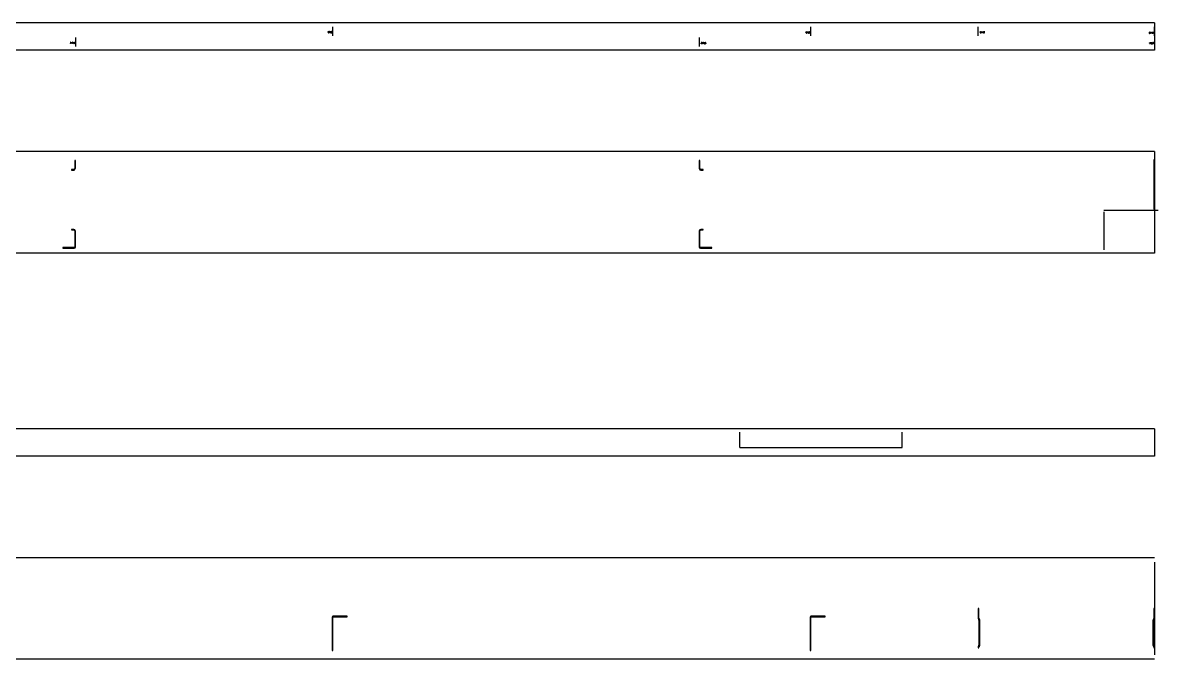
# Model space of a CAD drawing. Header units: metres. Extents: x -572 to -120, y 29 to 92.
# Drawn here: x -231.7 to -119.8, y 29.2 to 91.9 of the extents above; entities that cross this region are included whole.
import ezdxf

# ---------------------------------------------------------------- set-up
doc = ezdxf.new("R2010")
doc.units = ezdxf.units.M

msp = doc.modelspace()

# ---------------------------------------------------------------- linework, layer by layer
at = {"layer": 'CSBEAMINSIDELASERMARK', "color": 7, "linetype": 'CONTINUOUS'}
for p, q in [((-120.2, 78.4), (-120.2, 73.53)), ((-120.13, 78.4), (-120.2, 78.4)), ((-120.13, 73.53), (-120.13, 78.4)), ((-226.66, 77.42), (-226.88, 77.42)), ((-226.88, 77.42), (-226.88, 77.36)), ((-226.88, 77.36), (-226.66, 77.36)), ((-226.5, 78.33), (-226.56, 78.33)), ((-226.56, 78.33), (-226.56, 77.52)), ((-226.5, 77.52), (-226.5, 78.33)), ((-164.94, 78.33), (-165, 78.33)), ((-165, 78.33), (-165, 77.52)), ((-164.94, 77.52), (-164.94, 78.33)), ((-164.63, 77.42), (-164.85, 77.42)), ((-164.85, 77.36), (-164.63, 77.36)), ((-164.63, 77.36), (-164.63, 77.42)), ((-119.75, 73.39), (-125.13, 73.39)), ((-125.13, 73.26), (-125.13, 69.51)), ((-120.2, 73.53), (-120.13, 73.53)), ((-226.66, 71.54), (-226.88, 71.54)), ((-226.88, 71.54), (-226.88, 71.48)), ((-226.88, 71.48), (-226.66, 71.48)), ((-226.56, 71.38), (-226.56, 69.82)), ((-226.5, 69.82), (-226.5, 71.38)), ((-165, 71.38), (-165, 69.82)), ((-164.94, 69.82), (-164.94, 71.38)), ((-164.63, 71.54), (-164.85, 71.54)), ((-164.85, 71.48), (-164.63, 71.48)), ((-164.63, 71.48), (-164.63, 71.54)), ((-226.62, 69.76), (-227.75, 69.76)), ((-227.75, 69.76), (-227.75, 69.7)), ((-227.75, 69.7), (-226.62, 69.7)), ((-163.75, 69.76), (-164.88, 69.76)), ((-164.88, 69.7), (-163.75, 69.7)), ((-163.75, 69.7), (-163.75, 69.76))]:
    msp.add_line(p, q, dxfattribs=at)
for centre, radius, start, end in [((-226.66, 77.52), 0.094, 270, 360), ((-226.66, 77.52), 0.154, 270, 360), ((-164.85, 77.52), 0.154, 180, 270), ((-164.85, 77.52), 0.094, 180, 270), ((-226.66, 71.38), 0.154, 0, 90), ((-226.66, 71.38), 0.094, 0, 90), ((-164.85, 71.38), 0.154, 90, 180), ((-164.85, 71.38), 0.094, 90, 180), ((-226.62, 69.82), 0.062, 270, 360), ((-226.62, 69.82), 0.122, 270, 360), ((-164.88, 69.82), 0.122, 180, 270), ((-164.88, 69.82), 0.062, 180, 270)]:
    msp.add_arc(centre, radius, start, end, dxfattribs=at)
at = {"layer": 'CSBEAMOUTSIDELASERMARK', "color": 7, "linetype": 'CONTINUOUS'}
for p, q in [((-137.5, 34.2), (-137.5, 33.23)), ((-137.43, 34.2), (-137.5, 34.2)), ((-137.43, 33.23), (-137.43, 34.2)), ((-120.13, 34.2), (-120.2, 34.2)), ((-120.2, 34.2), (-120.2, 33.23)), ((-120.13, 33.23), (-120.13, 34.2)), ((-201.19, 33.36), (-201.2, 33.31)), ((-201.2, 33.31), (-201.2, 30.08)), ((-201.16, 33.41), (-201.19, 33.36)), ((-201.12, 33.44), (-201.16, 33.41)), ((-201.13, 33.31), (-201.12, 33.33)), ((-201.13, 30.08), (-201.13, 33.31)), ((-201.06, 33.45), (-201.12, 33.44)), ((-201.12, 33.33), (-201.11, 33.36)), ((-201.11, 33.36), (-201.09, 33.37)), ((-201.09, 33.37), (-201.06, 33.38)), ((-199.7, 33.45), (-201.06, 33.45)), ((-201.06, 33.38), (-199.7, 33.38)), ((-199.7, 33.38), (-199.7, 33.45)), ((-154.07, 33.36), (-154.08, 33.31)), ((-154.08, 33.31), (-154.08, 30.08)), ((-154.04, 33.41), (-154.07, 33.36)), ((-153.99, 33.44), (-154.04, 33.41)), ((-154, 33.33), (-153.98, 33.36)), ((-154, 33.31), (-154, 33.33)), ((-154, 30.08), (-154, 33.31)), ((-153.94, 33.45), (-153.99, 33.44)), ((-153.98, 33.36), (-153.96, 33.37)), ((-153.96, 33.37), (-153.94, 33.38)), ((-152.58, 33.45), (-153.94, 33.45)), ((-153.94, 33.38), (-152.58, 33.38)), ((-152.58, 33.38), (-152.58, 33.45)), ((-137.46, 33.13), (-137.44, 33.11)), ((-137.43, 33.06), (-137.43, 30.58)), ((-137.39, 33.16), (-137.41, 33.18)), ((-137.35, 30.58), (-137.35, 33.06)), ((-120.28, 33.06), (-120.28, 30.58)), ((-120.22, 33.18), (-120.24, 33.16)), ((-120.2, 30.58), (-120.2, 33.06)), ((-120.18, 33.11), (-120.17, 33.13)), ((-137.5, 30.43), (-137.5, 30.33)), ((-137.5, 30.33), (-137.43, 30.33)), ((-137.44, 30.54), (-137.46, 30.52)), ((-137.43, 30.33), (-137.43, 30.43)), ((-137.41, 30.47), (-137.39, 30.49)), ((-120.24, 30.49), (-120.22, 30.47)), ((-120.2, 30.43), (-120.2, 30.33)), ((-120.2, 30.33), (-120.13, 30.33)), ((-120.17, 30.52), (-120.18, 30.54)), ((-120.13, 30.33), (-120.13, 30.43)), ((-201.2, 30.08), (-201.13, 30.08)), ((-154.08, 30.08), (-154, 30.08))]:
    msp.add_line(p, q, dxfattribs=at)
for centre, radius, start, end in [((-137.35, 33.23), 0.154, 179.9651, 201.2246), ((-137.35, 33.23), 0.147, 201.1697, 223.1157), ((-137.49, 33.06), 0.0664, 21.1697, 43.1157), ((-137.36, 33.23), 0.0696, 179.9651, 201.2246), ((-137.5, 33.06), 0.0696, 359.9651, 381.2246), ((-137.36, 33.23), 0.0664, 201.1697, 223.1157), ((-137.5, 33.06), 0.147, 21.1697, 43.1157), ((-137.5, 33.06), 0.154, 359.9651, 381.2246), ((-120.12, 33.06), 0.154, 158.7754, 180.0349), ((-120.13, 33.06), 0.147, 136.8843, 158.8303), ((-120.27, 33.23), 0.0664, 316.8843, 338.8303), ((-120.27, 33.23), 0.0696, 338.7754, 360.0349), ((-120.14, 33.06), 0.0664, 136.8843, 158.8303), ((-120.13, 33.06), 0.0696, 158.7754, 180.0349), ((-120.27, 33.23), 0.147, 316.8843, 338.8303), ((-120.28, 33.23), 0.154, 338.7754, 360.0349), ((-137.36, 30.43), 0.137, 157.5038, 180.0001), ((-137.36, 30.43), 0.137, 135.0054, 157.5039), ((-137.49, 30.58), 0.062, 315.0054, 337.5039), ((-137.49, 30.58), 0.062, 337.5038, 360.0001), ((-137.36, 30.43), 0.062, 157.5038, 180.0001), ((-137.36, 30.43), 0.062, 135.0054, 157.5039), ((-137.49, 30.58), 0.137, 315.0054, 337.5039), ((-137.49, 30.58), 0.137, 337.5038, 360.0001), ((-120.14, 30.58), 0.137, 179.9999, 202.4962), ((-120.14, 30.58), 0.137, 202.4961, 224.9946), ((-120.26, 30.43), 0.062, 22.4961, 44.9946), ((-120.26, 30.43), 0.062, 359.9999, 382.4962), ((-120.14, 30.58), 0.062, 179.9999, 202.4962), ((-120.14, 30.58), 0.062, 202.4961, 224.9946), ((-120.26, 30.43), 0.137, 22.4961, 44.9946), ((-120.26, 30.43), 0.137, 359.9999, 382.4962)]:
    msp.add_arc(centre, radius, start, end, dxfattribs=at)
at = {"layer": 'cSBOTTOMFLANGEMARK', "color": 7, "linetype": 'CONTINUOUS'}
for p, q in [((-161, 50.04), (-161, 51.55)), ((-145, 50.04), (-145, 51.55)), ((-161, 50.04), (-145, 50.04))]:
    msp.add_line(p, q, dxfattribs=at)
at = {"layer": 'CSTOPFLANGEMARK', "color": 7, "linetype": 'CONTINUOUS'}
for p, q in [((-201.59, 91), (-201.58, 91.01)), ((-201.59, 90.99), (-201.59, 91)), ((-201.59, 90.97), (-201.59, 90.99)), ((-201.58, 90.96), (-201.59, 90.97)), ((-201.58, 91.02), (-201.57, 91.02)), ((-201.58, 91.01), (-201.58, 91.02)), ((-201.58, 90.95), (-201.58, 90.96)), ((-201.57, 90.95), (-201.58, 90.94)), ((-201.57, 90.95), (-201.58, 90.95)), ((-201.58, 90.94), (-201.58, 90.92)), ((-201.58, 90.94), (-201.58, 90.94)), ((-201.58, 90.92), (-201.58, 90.91)), ((-201.58, 90.91), (-201.58, 90.9)), ((-201.58, 90.9), (-201.57, 90.9)), ((-201.57, 91.02), (-201.56, 91.02)), ((-201.57, 91.02), (-201.57, 91.02)), ((-201.57, 90.95), (-201.57, 90.95)), ((-201.56, 90.95), (-201.57, 90.95)), ((-201.57, 90.95), (-201.57, 90.95)), ((-201.57, 90.9), (-201.56, 90.9)), ((-201.57, 90.9), (-201.57, 90.9)), ((-201.56, 91.02), (-201.55, 91.02)), ((-201.56, 90.95), (-201.56, 90.95)), ((-201.55, 90.94), (-201.56, 90.95)), ((-201.56, 90.95), (-201.56, 90.95)), ((-201.55, 90.95), (-201.56, 90.95)), ((-201.56, 90.9), (-201.55, 90.9)), ((-201.55, 91.02), (-201.55, 91.01)), ((-201.55, 91.01), (-201.54, 91)), ((-201.54, 90.97), (-201.55, 90.96)), ((-201.55, 90.96), (-201.55, 90.95)), ((-201.55, 90.94), (-201.55, 90.94)), ((-201.55, 90.92), (-201.55, 90.94)), ((-201.55, 90.91), (-201.55, 90.92)), ((-201.55, 90.9), (-201.55, 90.91)), ((-201.54, 91), (-201.54, 90.99)), ((-201.54, 90.99), (-201.54, 90.97)), ((-201.51, 90.93), (-201.5, 90.94)), ((-201.51, 90.92), (-201.51, 90.93)), ((-201.51, 90.91), (-201.51, 90.92)), ((-201.5, 90.9), (-201.51, 90.91)), ((-201.46, 91.02), (-201.5, 91.02)), ((-201.5, 90.94), (-201.46, 90.99)), ((-201.5, 90.9), (-201.5, 90.9)), ((-201.49, 90.9), (-201.5, 90.9)), ((-201.48, 90.9), (-201.49, 90.9)), ((-201.48, 90.9), (-201.48, 90.9)), ((-201.47, 90.9), (-201.48, 90.9)), ((-201.46, 90.91), (-201.47, 90.9)), ((-201.47, 90.9), (-201.47, 90.9)), ((-201.46, 91.01), (-201.46, 91.02)), ((-201.46, 91.01), (-201.46, 91.01)), ((-201.46, 91), (-201.46, 91.01)), ((-201.46, 90.99), (-201.46, 91)), ((-201.46, 90.92), (-201.46, 90.91)), ((-201.41, 91.02), (-201.39, 91.02)), ((-201.4, 90.9), (-201.4, 91.02)), ((-201.39, 90.91), (-201.4, 90.9)), ((-201.34, 91), (-201.33, 91.01)), ((-201.34, 90.98), (-201.34, 91)), ((-201.34, 90.98), (-201.34, 90.98)), ((-201.34, 90.96), (-201.34, 90.98)), ((-201.33, 90.94), (-201.34, 90.96)), ((-201.34, 90.9), (-201.3, 90.9)), ((-201.33, 91.01), (-201.32, 91.02)), ((-201.32, 90.94), (-201.33, 90.94)), ((-201.32, 91.02), (-201.31, 91.02)), ((-201.32, 91.02), (-201.32, 91.02)), ((-201.31, 90.94), (-201.32, 90.94)), ((-201.31, 91.02), (-201.3, 91.01)), ((-201.3, 90.94), (-201.31, 90.94)), ((-201.3, 91.01), (-201.3, 91)), ((-201.3, 90.95), (-201.3, 90.94)), ((-201.3, 90.9), (-201.3, 90.95)), ((-201.25, 91.01), (-201.26, 90.99)), ((-201.26, 90.99), (-201.26, 90.97)), ((-201.26, 90.97), (-201.26, 90.96)), ((-201.26, 90.96), (-201.26, 90.94)), ((-201.26, 90.94), (-201.26, 90.93)), ((-201.26, 90.93), (-201.25, 90.91)), ((-201.25, 91.02), (-201.25, 91.01)), ((-201.24, 91.02), (-201.25, 91.02)), ((-201.25, 90.91), (-201.25, 90.9)), ((-201.25, 90.9), (-201.24, 90.9)), ((-201.23, 91.02), (-201.24, 91.02)), ((-201.24, 90.9), (-201.23, 90.9)), ((-201.22, 91.02), (-201.23, 91.02)), ((-201.23, 90.9), (-201.22, 90.9)), ((-201.22, 91.01), (-201.22, 91.02)), ((-201.21, 90.99), (-201.22, 91.01)), ((-201.22, 90.91), (-201.21, 90.93)), ((-201.22, 90.9), (-201.22, 90.91)), ((-201.21, 90.97), (-201.21, 90.99)), ((-201.21, 90.96), (-201.21, 90.97)), ((-201.21, 90.94), (-201.21, 90.96)), ((-201.21, 90.93), (-201.21, 90.94)), ((-201.16, 91.02), (-201.14, 91.02)), ((-201.15, 90.9), (-201.15, 91.02)), ((-201.14, 90.91), (-201.15, 90.9)), ((-201.13, 90.61), (-201.13, 91.48)), ((-154.48, 90.97), (-154.47, 90.98)), ((-154.48, 90.95), (-154.48, 90.97)), ((-154.48, 90.94), (-154.48, 90.95)), ((-154.47, 90.93), (-154.48, 90.94)), ((-154.47, 90.98), (-154.46, 90.99)), ((-154.47, 90.98), (-154.47, 90.98)), ((-154.47, 90.92), (-154.47, 90.93)), ((-154.46, 90.92), (-154.47, 90.91)), ((-154.46, 90.92), (-154.47, 90.92)), ((-154.47, 90.91), (-154.47, 90.9)), ((-154.47, 90.9), (-154.47, 90.89)), ((-154.47, 90.89), (-154.47, 90.88)), ((-154.47, 90.88), (-154.47, 90.87)), ((-154.47, 90.87), (-154.46, 90.86)), ((-154.46, 90.99), (-154.45, 90.99)), ((-154.46, 90.92), (-154.46, 90.92)), ((-154.45, 90.92), (-154.46, 90.92)), ((-154.46, 90.92), (-154.46, 90.92)), ((-154.46, 90.86), (-154.45, 90.86)), ((-154.45, 90.99), (-154.44, 90.98)), ((-154.45, 90.99), (-154.45, 90.99)), ((-154.45, 90.92), (-154.45, 90.92)), ((-154.44, 90.91), (-154.45, 90.92)), ((-154.45, 90.92), (-154.45, 90.92)), ((-154.44, 90.92), (-154.45, 90.92)), ((-154.45, 90.86), (-154.44, 90.87)), ((-154.45, 90.86), (-154.45, 90.86)), ((-154.44, 90.98), (-154.43, 90.98)), ((-154.43, 90.93), (-154.44, 90.92)), ((-154.43, 90.9), (-154.44, 90.91)), ((-154.44, 90.87), (-154.43, 90.88)), ((-154.43, 90.98), (-154.43, 90.97)), ((-154.43, 90.97), (-154.43, 90.95)), ((-154.43, 90.95), (-154.43, 90.94)), ((-154.43, 90.94), (-154.43, 90.93)), ((-154.43, 90.89), (-154.43, 90.9)), ((-154.43, 90.88), (-154.43, 90.89)), ((-154.35, 90.99), (-154.39, 90.99)), ((-154.39, 90.91), (-154.35, 90.96)), ((-154.39, 90.9), (-154.39, 90.91)), ((-154.39, 90.89), (-154.39, 90.9)), ((-154.39, 90.88), (-154.39, 90.89)), ((-154.39, 90.87), (-154.39, 90.88)), ((-154.38, 90.87), (-154.39, 90.87)), ((-154.38, 90.86), (-154.38, 90.87)), ((-154.37, 90.86), (-154.38, 90.86)), ((-154.37, 90.86), (-154.37, 90.86)), ((-154.36, 90.86), (-154.37, 90.86)), ((-154.35, 90.87), (-154.36, 90.86)), ((-154.35, 90.98), (-154.35, 90.99)), ((-154.35, 90.97), (-154.35, 90.98)), ((-154.35, 90.97), (-154.35, 90.97)), ((-154.35, 90.96), (-154.35, 90.97)), ((-154.35, 90.88), (-154.35, 90.87)), ((-154.35, 90.87), (-154.35, 90.87)), ((-154.3, 90.99), (-154.28, 90.99)), ((-154.29, 90.86), (-154.29, 90.99)), ((-154.28, 90.88), (-154.29, 90.86)), ((-154.23, 90.97), (-154.22, 90.98)), ((-154.23, 90.95), (-154.23, 90.97)), ((-154.23, 90.94), (-154.23, 90.95)), ((-154.23, 90.93), (-154.23, 90.94)), ((-154.22, 90.91), (-154.23, 90.93)), ((-154.23, 90.86), (-154.19, 90.86)), ((-154.22, 90.98), (-154.21, 90.99)), ((-154.21, 90.91), (-154.22, 90.91)), ((-154.21, 90.99), (-154.2, 90.99)), ((-154.2, 90.91), (-154.21, 90.91)), ((-154.2, 90.99), (-154.19, 90.99)), ((-154.19, 90.91), (-154.2, 90.91)), ((-154.19, 90.99), (-154.19, 90.98)), ((-154.19, 90.98), (-154.18, 90.97)), ((-154.19, 90.91), (-154.19, 90.91)), ((-154.19, 90.86), (-154.19, 90.91)), ((-154.14, 90.97), (-154.15, 90.96)), ((-154.15, 90.96), (-154.15, 90.94)), ((-154.15, 90.94), (-154.15, 90.93)), ((-154.15, 90.93), (-154.15, 90.91)), ((-154.15, 90.91), (-154.15, 90.89)), ((-154.15, 90.89), (-154.14, 90.88)), ((-154.13, 90.98), (-154.14, 90.97)), ((-154.14, 90.88), (-154.13, 90.87)), ((-154.12, 90.99), (-154.13, 90.98)), ((-154.13, 90.87), (-154.12, 90.86)), ((-154.11, 90.98), (-154.12, 90.99)), ((-154.12, 90.99), (-154.12, 90.99)), ((-154.12, 90.86), (-154.11, 90.87)), ((-154.12, 90.86), (-154.12, 90.86)), ((-154.1, 90.97), (-154.11, 90.98)), ((-154.11, 90.87), (-154.1, 90.88)), ((-154.1, 90.96), (-154.1, 90.97)), ((-154.1, 90.94), (-154.1, 90.96)), ((-154.1, 90.93), (-154.1, 90.94)), ((-154.1, 90.91), (-154.1, 90.93)), ((-154.1, 90.89), (-154.1, 90.91)), ((-154.1, 90.88), (-154.1, 90.89)), ((-154.05, 90.99), (-154.03, 90.99)), ((-154.04, 90.86), (-154.04, 90.99)), ((-154.03, 90.88), (-154.04, 90.86)), ((-154, 90.61), (-154, 91.48)), ((-137.5, 90.6), (-137.5, 91.48)), ((-137.3, 91), (-137.29, 91.01)), ((-137.3, 90.99), (-137.3, 91)), ((-137.3, 90.97), (-137.3, 90.99)), ((-137.3, 90.96), (-137.3, 90.97)), ((-137.3, 90.95), (-137.3, 90.96)), ((-137.29, 90.94), (-137.3, 90.95)), ((-137.29, 90.93), (-137.3, 90.92)), ((-137.3, 90.92), (-137.3, 90.91)), ((-137.3, 90.91), (-137.3, 90.9)), ((-137.3, 90.9), (-137.29, 90.89)), ((-137.29, 91.01), (-137.28, 91.01)), ((-137.29, 91.01), (-137.29, 91.01)), ((-137.29, 90.94), (-137.29, 90.93)), ((-137.29, 90.94), (-137.29, 90.94)), ((-137.28, 90.94), (-137.29, 90.94)), ((-137.29, 90.94), (-137.29, 90.94)), ((-137.29, 90.94), (-137.29, 90.94)), ((-137.29, 90.89), (-137.29, 90.88)), ((-137.29, 90.88), (-137.28, 90.88)), ((-137.28, 91.01), (-137.27, 91.01)), ((-137.27, 90.94), (-137.28, 90.94)), ((-137.27, 90.94), (-137.28, 90.94)), ((-137.28, 90.88), (-137.27, 90.88)), ((-137.27, 91.01), (-137.26, 91)), ((-137.27, 91.01), (-137.27, 91.01)), ((-137.26, 90.95), (-137.27, 90.94)), ((-137.27, 90.93), (-137.27, 90.94)), ((-137.27, 90.94), (-137.27, 90.94)), ((-137.26, 90.92), (-137.27, 90.93)), ((-137.27, 90.89), (-137.26, 90.9)), ((-137.27, 90.88), (-137.27, 90.89)), ((-137.26, 91), (-137.26, 90.99)), ((-137.26, 90.99), (-137.26, 90.97)), ((-137.26, 90.97), (-137.26, 90.96)), ((-137.26, 90.96), (-137.26, 90.95)), ((-137.26, 90.91), (-137.26, 90.92)), ((-137.26, 90.9), (-137.26, 90.91)), ((-137.17, 90.97), (-137.22, 90.97)), ((-137.21, 91.01), (-137.21, 90.88)), ((-137.21, 90.88), (-137.17, 90.97)), ((-137.14, 91), (-137.13, 91.01)), ((-137.14, 90.99), (-137.14, 91)), ((-137.14, 90.97), (-137.14, 90.99)), ((-137.14, 90.96), (-137.14, 90.97)), ((-137.14, 90.95), (-137.14, 90.96)), ((-137.13, 90.94), (-137.14, 90.95)), ((-137.13, 90.92), (-137.14, 90.91)), ((-137.14, 90.91), (-137.13, 90.9)), ((-137.13, 91.01), (-137.12, 91.01)), ((-137.12, 90.94), (-137.13, 90.93)), ((-137.12, 90.94), (-137.13, 90.94)), ((-137.13, 90.93), (-137.13, 90.92)), ((-137.13, 90.9), (-137.13, 90.89)), ((-137.13, 90.89), (-137.12, 90.88)), ((-137.12, 91.01), (-137.11, 91.01)), ((-137.12, 91.01), (-137.12, 91.01)), ((-137.12, 90.94), (-137.12, 90.94)), ((-137.11, 90.94), (-137.12, 90.94)), ((-137.12, 90.94), (-137.12, 90.94)), ((-137.12, 90.88), (-137.11, 90.88)), ((-137.12, 90.88), (-137.12, 90.88)), ((-137.11, 91.01), (-137.1, 91.01)), ((-137.11, 90.94), (-137.11, 90.94)), ((-137.1, 90.93), (-137.11, 90.94)), ((-137.11, 90.94), (-137.11, 90.94)), ((-137.1, 90.94), (-137.11, 90.94)), ((-137.11, 90.88), (-137.1, 90.89)), ((-137.1, 91.01), (-137.1, 91)), ((-137.1, 91), (-137.09, 90.99)), ((-137.09, 90.96), (-137.1, 90.95)), ((-137.1, 90.95), (-137.1, 90.94)), ((-137.1, 90.92), (-137.1, 90.93)), ((-137.1, 90.91), (-137.1, 90.92)), ((-137.1, 90.9), (-137.1, 90.91)), ((-137.1, 90.89), (-137.1, 90.9)), ((-137.09, 90.99), (-137.09, 90.97)), ((-137.09, 90.97), (-137.09, 90.96)), ((-137, 90.97), (-137.06, 90.97)), ((-137.04, 91.01), (-137.04, 90.88)), ((-137.04, 90.88), (-137, 90.97)), ((-136.97, 90.96), (-136.98, 90.95)), ((-136.98, 90.95), (-136.97, 90.93)), ((-136.96, 91), (-136.97, 90.99)), ((-136.97, 90.99), (-136.97, 90.98)), ((-136.97, 90.98), (-136.97, 90.96)), ((-136.97, 90.93), (-136.97, 90.91)), ((-136.97, 90.91), (-136.97, 90.9)), ((-136.97, 90.9), (-136.96, 90.89)), ((-136.95, 91.01), (-136.96, 91)), ((-136.96, 90.89), (-136.95, 90.88)), ((-136.94, 91), (-136.95, 91.01)), ((-136.95, 91.01), (-136.95, 91.01)), ((-136.95, 90.88), (-136.94, 90.89)), ((-136.95, 90.88), (-136.95, 90.88)), ((-136.93, 90.99), (-136.94, 91)), ((-136.94, 90.89), (-136.93, 90.9)), ((-136.93, 90.98), (-136.93, 90.99)), ((-136.93, 90.96), (-136.93, 90.98)), ((-136.93, 90.95), (-136.93, 90.96)), ((-136.93, 90.93), (-136.93, 90.95)), ((-136.93, 90.91), (-136.93, 90.93)), ((-136.93, 90.9), (-136.93, 90.91)), ((-136.88, 91.01), (-136.86, 91.01)), ((-136.87, 90.88), (-136.87, 91.01)), ((-136.86, 90.9), (-136.87, 90.88)), ((-120.64, 90.94), (-120.65, 90.92)), ((-120.65, 90.92), (-120.65, 90.91)), ((-120.65, 90.91), (-120.65, 90.9)), ((-120.64, 90.9), (-120.65, 90.89)), ((-120.65, 90.9), (-120.65, 90.88)), ((-120.65, 90.89), (-120.65, 90.87)), ((-120.65, 90.88), (-120.65, 90.87)), ((-120.65, 90.87), (-120.65, 90.86)), ((-120.65, 90.86), (-120.64, 90.85)), ((-120.64, 90.95), (-120.64, 90.94)), ((-120.63, 90.95), (-120.64, 90.95)), ((-120.63, 90.92), (-120.64, 90.91)), ((-120.64, 90.91), (-120.64, 90.9)), ((-120.64, 90.85), (-120.64, 90.84)), ((-120.64, 90.84), (-120.63, 90.83)), ((-120.62, 90.96), (-120.63, 90.95)), ((-120.63, 90.92), (-120.63, 90.92)), ((-120.62, 90.92), (-120.63, 90.92)), ((-120.63, 90.83), (-120.62, 90.83)), ((-120.63, 90.83), (-120.63, 90.83)), ((-120.62, 90.96), (-120.62, 90.96)), ((-120.62, 90.96), (-120.62, 90.96)), ((-120.61, 90.95), (-120.62, 90.96)), ((-120.61, 90.91), (-120.62, 90.92)), ((-120.62, 90.83), (-120.61, 90.84)), ((-120.61, 90.95), (-120.61, 90.95)), ((-120.61, 90.95), (-120.61, 90.95)), ((-120.61, 90.9), (-120.61, 90.91)), ((-120.6, 90.89), (-120.61, 90.9)), ((-120.61, 90.84), (-120.6, 90.85)), ((-120.61, 90.84), (-120.61, 90.84)), ((-120.6, 90.88), (-120.6, 90.89)), ((-120.6, 90.87), (-120.6, 90.88)), ((-120.6, 90.85), (-120.6, 90.87)), ((-120.51, 90.92), (-120.57, 90.92)), ((-120.55, 90.96), (-120.55, 90.83)), ((-120.55, 90.83), (-120.51, 90.92)), ((-120.48, 90.95), (-120.47, 90.95)), ((-120.48, 90.93), (-120.48, 90.95)), ((-120.48, 90.92), (-120.48, 90.93)), ((-120.48, 90.91), (-120.48, 90.92)), ((-120.48, 90.9), (-120.48, 90.91)), ((-120.47, 90.89), (-120.48, 90.9)), ((-120.47, 90.88), (-120.48, 90.87)), ((-120.48, 90.87), (-120.48, 90.86)), ((-120.48, 90.86), (-120.48, 90.85)), ((-120.48, 90.85), (-120.47, 90.84)), ((-120.47, 90.96), (-120.46, 90.96)), ((-120.47, 90.95), (-120.47, 90.96)), ((-120.47, 90.89), (-120.47, 90.88)), ((-120.46, 90.89), (-120.47, 90.89)), ((-120.47, 90.89), (-120.47, 90.89)), ((-120.46, 90.89), (-120.47, 90.89)), ((-120.47, 90.84), (-120.47, 90.83)), ((-120.47, 90.83), (-120.46, 90.83)), ((-120.46, 90.96), (-120.45, 90.96)), ((-120.45, 90.89), (-120.46, 90.89)), ((-120.46, 90.83), (-120.45, 90.83)), ((-120.45, 90.96), (-120.45, 90.95)), ((-120.45, 90.95), (-120.44, 90.95)), ((-120.44, 90.9), (-120.45, 90.89)), ((-120.45, 90.89), (-120.45, 90.89)), ((-120.45, 90.88), (-120.45, 90.89)), ((-120.45, 90.89), (-120.45, 90.89)), ((-120.45, 90.89), (-120.45, 90.89)), ((-120.44, 90.87), (-120.45, 90.88)), ((-120.45, 90.84), (-120.44, 90.85)), ((-120.45, 90.83), (-120.45, 90.84)), ((-120.44, 90.95), (-120.44, 90.93)), ((-120.44, 90.93), (-120.44, 90.92)), ((-120.44, 90.92), (-120.44, 90.91)), ((-120.44, 90.91), (-120.44, 90.9)), ((-120.44, 90.86), (-120.44, 90.87)), ((-120.44, 90.85), (-120.44, 90.86)), ((-120.34, 90.92), (-120.4, 90.92)), ((-120.39, 90.96), (-120.39, 90.83)), ((-120.39, 90.83), (-120.34, 90.92)), ((-120.31, 90.94), (-120.32, 90.93)), ((-120.32, 90.93), (-120.32, 90.91)), ((-120.32, 90.91), (-120.32, 90.9)), ((-120.32, 90.9), (-120.32, 90.88)), ((-120.32, 90.88), (-120.32, 90.86)), ((-120.32, 90.86), (-120.31, 90.85)), ((-120.3, 90.95), (-120.31, 90.94)), ((-120.31, 90.85), (-120.3, 90.84)), ((-120.3, 90.96), (-120.3, 90.95)), ((-120.29, 90.96), (-120.3, 90.96)), ((-120.3, 90.84), (-120.3, 90.83)), ((-120.3, 90.83), (-120.29, 90.83)), ((-120.28, 90.95), (-120.29, 90.96)), ((-120.29, 90.83), (-120.28, 90.84)), ((-120.28, 90.94), (-120.28, 90.95)), ((-120.27, 90.93), (-120.28, 90.94)), ((-120.28, 90.85), (-120.27, 90.86)), ((-120.28, 90.84), (-120.28, 90.85)), ((-120.27, 90.91), (-120.27, 90.93)), ((-120.27, 90.9), (-120.27, 90.91)), ((-120.27, 90.88), (-120.27, 90.9)), ((-120.27, 90.86), (-120.27, 90.88)), ((-120.22, 90.96), (-120.2, 90.96)), ((-120.21, 90.83), (-120.21, 90.96)), ((-120.2, 90.85), (-120.21, 90.83)), ((-120.13, 90.6), (-120.13, 91.47)), ((-226.94, 89.96), (-226.99, 89.96)), ((-226.99, 89.87), (-226.98, 89.88)), ((-226.99, 89.86), (-226.99, 89.87)), ((-226.99, 89.85), (-226.99, 89.86)), ((-226.98, 89.84), (-226.99, 89.85)), ((-226.98, 89.88), (-226.95, 89.93)), ((-226.98, 89.83), (-226.98, 89.84)), ((-226.97, 89.83), (-226.98, 89.83)), ((-226.97, 89.83), (-226.97, 89.83)), ((-226.96, 89.83), (-226.97, 89.83)), ((-226.95, 89.83), (-226.96, 89.83)), ((-226.95, 89.93), (-226.94, 89.94)), ((-226.95, 89.84), (-226.95, 89.83)), ((-226.94, 89.84), (-226.95, 89.84)), ((-226.94, 89.95), (-226.94, 89.96)), ((-226.94, 89.94), (-226.94, 89.95)), ((-226.94, 89.94), (-226.94, 89.94)), ((-226.94, 89.85), (-226.94, 89.84)), ((-226.85, 89.92), (-226.91, 89.92)), ((-226.89, 89.96), (-226.89, 89.83)), ((-226.89, 89.83), (-226.85, 89.92)), ((-226.77, 89.96), (-226.82, 89.96)), ((-226.82, 89.88), (-226.78, 89.93)), ((-226.82, 89.87), (-226.82, 89.88)), ((-226.82, 89.86), (-226.82, 89.87)), ((-226.82, 89.85), (-226.82, 89.86)), ((-226.82, 89.84), (-226.82, 89.85)), ((-226.81, 89.83), (-226.82, 89.84)), ((-226.81, 89.83), (-226.81, 89.83)), ((-226.8, 89.83), (-226.81, 89.83)), ((-226.79, 89.83), (-226.8, 89.83)), ((-226.78, 89.84), (-226.79, 89.83)), ((-226.79, 89.83), (-226.79, 89.83)), ((-226.78, 89.94), (-226.77, 89.95)), ((-226.78, 89.94), (-226.78, 89.94)), ((-226.78, 89.93), (-226.78, 89.94)), ((-226.78, 89.85), (-226.78, 89.84)), ((-226.78, 89.84), (-226.78, 89.84)), ((-226.77, 89.95), (-226.77, 89.96)), ((-226.68, 89.92), (-226.74, 89.92)), ((-226.73, 89.96), (-226.73, 89.83)), ((-226.73, 89.83), (-226.68, 89.92)), ((-226.66, 89.94), (-226.65, 89.95)), ((-226.66, 89.92), (-226.66, 89.94)), ((-226.66, 89.91), (-226.66, 89.92)), ((-226.66, 89.89), (-226.66, 89.91)), ((-226.65, 89.88), (-226.66, 89.89)), ((-226.66, 89.83), (-226.62, 89.83)), ((-226.65, 89.95), (-226.64, 89.96)), ((-226.64, 89.87), (-226.65, 89.88)), ((-226.64, 89.96), (-226.63, 89.96)), ((-226.63, 89.87), (-226.64, 89.87)), ((-226.63, 89.96), (-226.62, 89.95)), ((-226.62, 89.88), (-226.63, 89.87)), ((-226.62, 89.95), (-226.61, 89.93)), ((-226.62, 89.95), (-226.62, 89.95)), ((-226.61, 89.88), (-226.62, 89.88)), ((-226.62, 89.83), (-226.61, 89.88)), ((-226.57, 89.94), (-226.58, 89.92)), ((-226.58, 89.92), (-226.57, 89.91)), ((-226.56, 89.96), (-226.57, 89.95)), ((-226.57, 89.95), (-226.57, 89.94)), ((-226.57, 89.91), (-226.57, 89.9)), ((-226.57, 89.9), (-226.56, 89.89)), ((-226.57, 89.89), (-226.56, 89.89)), ((-226.57, 89.88), (-226.57, 89.89)), ((-226.57, 89.86), (-226.57, 89.88)), ((-226.57, 89.85), (-226.57, 89.86)), ((-226.57, 89.84), (-226.57, 89.85)), ((-226.56, 89.83), (-226.57, 89.84)), ((-226.55, 89.96), (-226.56, 89.96)), ((-226.56, 89.89), (-226.54, 89.89)), ((-226.55, 89.83), (-226.56, 89.83)), ((-226.54, 89.96), (-226.55, 89.96)), ((-226.54, 89.83), (-226.55, 89.83)), ((-226.53, 89.95), (-226.54, 89.96)), ((-226.53, 89.85), (-226.54, 89.84)), ((-226.54, 89.84), (-226.54, 89.83)), ((-226.53, 89.94), (-226.53, 89.95)), ((-226.5, 90.42), (-226.5, 89.54)), ((-165, 90.42), (-165, 89.54)), ((-164.81, 89.85), (-164.8, 89.86)), ((-164.81, 89.84), (-164.81, 89.85)), ((-164.81, 89.83), (-164.81, 89.84)), ((-164.8, 89.82), (-164.81, 89.83)), ((-164.76, 89.94), (-164.8, 89.94)), ((-164.8, 89.86), (-164.76, 89.91)), ((-164.8, 89.82), (-164.8, 89.82)), ((-164.79, 89.82), (-164.8, 89.82)), ((-164.78, 89.82), (-164.79, 89.82)), ((-164.78, 89.82), (-164.78, 89.82)), ((-164.77, 89.82), (-164.78, 89.82)), ((-164.76, 89.83), (-164.77, 89.82)), ((-164.77, 89.82), (-164.77, 89.82)), ((-164.76, 89.93), (-164.76, 89.94)), ((-164.76, 89.93), (-164.76, 89.93)), ((-164.76, 89.92), (-164.76, 89.93)), ((-164.76, 89.91), (-164.76, 89.92)), ((-164.76, 89.84), (-164.76, 89.83)), ((-164.67, 89.91), (-164.72, 89.91)), ((-164.71, 89.94), (-164.71, 89.82)), ((-164.71, 89.82), (-164.67, 89.91)), ((-164.59, 89.94), (-164.64, 89.94)), ((-164.64, 89.86), (-164.6, 89.91)), ((-164.64, 89.85), (-164.64, 89.86)), ((-164.64, 89.84), (-164.64, 89.85)), ((-164.64, 89.83), (-164.64, 89.84)), ((-164.64, 89.82), (-164.64, 89.83)), ((-164.63, 89.82), (-164.64, 89.82)), ((-164.63, 89.82), (-164.63, 89.82)), ((-164.62, 89.82), (-164.63, 89.82)), ((-164.61, 89.82), (-164.62, 89.82)), ((-164.61, 89.82), (-164.61, 89.82)), ((-164.6, 89.82), (-164.61, 89.82)), ((-164.6, 89.92), (-164.59, 89.93)), ((-164.6, 89.91), (-164.6, 89.92)), ((-164.59, 89.84), (-164.6, 89.83)), ((-164.6, 89.83), (-164.6, 89.82)), ((-164.59, 89.93), (-164.59, 89.94)), ((-164.59, 89.93), (-164.59, 89.93)), ((-164.5, 89.91), (-164.56, 89.91)), ((-164.55, 89.94), (-164.55, 89.82)), ((-164.55, 89.82), (-164.5, 89.91)), ((-164.48, 89.9), (-164.47, 89.92)), ((-164.48, 89.9), (-164.48, 89.9)), ((-164.47, 89.88), (-164.48, 89.9)), ((-164.47, 89.94), (-164.46, 89.94)), ((-164.47, 89.92), (-164.47, 89.94)), ((-164.47, 89.86), (-164.47, 89.88)), ((-164.46, 89.86), (-164.47, 89.86)), ((-164.47, 89.82), (-164.43, 89.82)), ((-164.46, 89.94), (-164.45, 89.94)), ((-164.45, 89.86), (-164.46, 89.86)), ((-164.45, 89.94), (-164.44, 89.94)), ((-164.44, 89.86), (-164.45, 89.86)), ((-164.44, 89.94), (-164.43, 89.93)), ((-164.43, 89.87), (-164.44, 89.86)), ((-164.43, 89.93), (-164.43, 89.92)), ((-164.43, 89.82), (-164.43, 89.87)), ((-164.38, 89.94), (-164.39, 89.93)), ((-164.39, 89.93), (-164.39, 89.92)), ((-164.39, 89.92), (-164.39, 89.9)), ((-164.39, 89.9), (-164.39, 89.89)), ((-164.39, 89.89), (-164.38, 89.88)), ((-164.39, 89.86), (-164.38, 89.87)), ((-164.39, 89.85), (-164.39, 89.86)), ((-164.39, 89.83), (-164.39, 89.85)), ((-164.39, 89.82), (-164.39, 89.83)), ((-164.38, 89.82), (-164.39, 89.82)), ((-164.37, 89.94), (-164.38, 89.94)), ((-164.38, 89.88), (-164.38, 89.87)), ((-164.38, 89.87), (-164.36, 89.87)), ((-164.38, 89.87), (-164.38, 89.87)), ((-164.37, 89.82), (-164.38, 89.82)), ((-164.36, 89.94), (-164.37, 89.94)), ((-164.36, 89.82), (-164.37, 89.82)), ((-164.35, 89.93), (-164.36, 89.94)), ((-164.35, 89.82), (-164.36, 89.82)), ((-164.35, 89.92), (-164.35, 89.93)), ((-164.35, 89.83), (-164.35, 89.82)), ((-120.61, 89.91), (-120.6, 89.92)), ((-120.61, 89.89), (-120.61, 89.91)), ((-120.61, 89.88), (-120.61, 89.89)), ((-120.6, 89.87), (-120.61, 89.88)), ((-120.6, 89.92), (-120.59, 89.93)), ((-120.6, 89.92), (-120.6, 89.92)), ((-120.6, 89.86), (-120.6, 89.87)), ((-120.59, 89.86), (-120.6, 89.85)), ((-120.59, 89.86), (-120.6, 89.86)), ((-120.6, 89.85), (-120.6, 89.84)), ((-120.6, 89.84), (-120.6, 89.83)), ((-120.6, 89.83), (-120.6, 89.82)), ((-120.6, 89.82), (-120.6, 89.81)), ((-120.6, 89.81), (-120.59, 89.8)), ((-120.59, 89.93), (-120.58, 89.93)), ((-120.59, 89.86), (-120.59, 89.86)), ((-120.58, 89.86), (-120.59, 89.86)), ((-120.59, 89.86), (-120.59, 89.86)), ((-120.59, 89.8), (-120.58, 89.8)), ((-120.58, 89.93), (-120.57, 89.92)), ((-120.58, 89.93), (-120.58, 89.93)), ((-120.58, 89.86), (-120.58, 89.86)), ((-120.57, 89.85), (-120.58, 89.86)), ((-120.58, 89.86), (-120.58, 89.86)), ((-120.57, 89.86), (-120.58, 89.86)), ((-120.58, 89.8), (-120.57, 89.81)), ((-120.58, 89.8), (-120.58, 89.8)), ((-120.57, 89.92), (-120.56, 89.92)), ((-120.56, 89.87), (-120.57, 89.86)), ((-120.57, 89.84), (-120.57, 89.85)), ((-120.56, 89.83), (-120.57, 89.84)), ((-120.57, 89.82), (-120.56, 89.83)), ((-120.57, 89.81), (-120.57, 89.82)), ((-120.56, 89.92), (-120.56, 89.91)), ((-120.56, 89.91), (-120.56, 89.89)), ((-120.56, 89.89), (-120.56, 89.88)), ((-120.56, 89.88), (-120.56, 89.87)), ((-120.51, 89.93), (-120.49, 89.93)), ((-120.5, 89.8), (-120.5, 89.93)), ((-120.49, 89.82), (-120.5, 89.8)), ((-120.43, 89.92), (-120.44, 89.91)), ((-120.44, 89.91), (-120.44, 89.89)), ((-120.44, 89.89), (-120.44, 89.88)), ((-120.43, 89.88), (-120.44, 89.87)), ((-120.44, 89.88), (-120.44, 89.87)), ((-120.44, 89.87), (-120.44, 89.86)), ((-120.44, 89.87), (-120.44, 89.85)), ((-120.44, 89.86), (-120.44, 89.85)), ((-120.44, 89.85), (-120.44, 89.84)), ((-120.44, 89.84), (-120.44, 89.83)), ((-120.44, 89.83), (-120.44, 89.82)), ((-120.44, 89.82), (-120.43, 89.81)), ((-120.42, 89.93), (-120.43, 89.92)), ((-120.43, 89.92), (-120.43, 89.92)), ((-120.43, 89.89), (-120.43, 89.88)), ((-120.42, 89.89), (-120.43, 89.89)), ((-120.43, 89.81), (-120.42, 89.8)), ((-120.42, 89.93), (-120.42, 89.93)), ((-120.41, 89.93), (-120.42, 89.93)), ((-120.41, 89.89), (-120.42, 89.89)), ((-120.42, 89.8), (-120.41, 89.81)), ((-120.42, 89.8), (-120.42, 89.8)), ((-120.42, 89.8), (-120.42, 89.8)), ((-120.41, 89.93), (-120.41, 89.93)), ((-120.41, 89.92), (-120.41, 89.93)), ((-120.4, 89.92), (-120.41, 89.92)), ((-120.41, 89.88), (-120.41, 89.89)), ((-120.4, 89.87), (-120.41, 89.88)), ((-120.41, 89.81), (-120.4, 89.81)), ((-120.4, 89.86), (-120.4, 89.87)), ((-120.39, 89.85), (-120.4, 89.86)), ((-120.4, 89.84), (-120.39, 89.85)), ((-120.4, 89.82), (-120.4, 89.84)), ((-120.4, 89.81), (-120.4, 89.82)), ((-120.36, 89.92), (-120.35, 89.92)), ((-120.36, 89.91), (-120.36, 89.92)), ((-120.36, 89.89), (-120.36, 89.91)), ((-120.36, 89.88), (-120.36, 89.89)), ((-120.36, 89.87), (-120.36, 89.88)), ((-120.35, 89.86), (-120.36, 89.87)), ((-120.35, 89.84), (-120.36, 89.83)), ((-120.36, 89.83), (-120.35, 89.82)), ((-120.35, 89.92), (-120.34, 89.93)), ((-120.34, 89.86), (-120.35, 89.85)), ((-120.34, 89.86), (-120.35, 89.86)), ((-120.35, 89.85), (-120.35, 89.84)), ((-120.35, 89.82), (-120.35, 89.81)), ((-120.35, 89.81), (-120.34, 89.8)), ((-120.34, 89.93), (-120.33, 89.93)), ((-120.34, 89.93), (-120.34, 89.93)), ((-120.34, 89.86), (-120.34, 89.86)), ((-120.33, 89.86), (-120.34, 89.86)), ((-120.34, 89.86), (-120.34, 89.86)), ((-120.34, 89.8), (-120.33, 89.8)), ((-120.34, 89.8), (-120.34, 89.8)), ((-120.33, 89.93), (-120.32, 89.92)), ((-120.33, 89.86), (-120.33, 89.86)), ((-120.32, 89.85), (-120.33, 89.86)), ((-120.33, 89.86), (-120.33, 89.86)), ((-120.32, 89.86), (-120.33, 89.86)), ((-120.33, 89.8), (-120.32, 89.81)), ((-120.32, 89.92), (-120.31, 89.91)), ((-120.32, 89.92), (-120.32, 89.92)), ((-120.31, 89.88), (-120.32, 89.87)), ((-120.32, 89.87), (-120.32, 89.86)), ((-120.32, 89.84), (-120.32, 89.85)), ((-120.32, 89.83), (-120.32, 89.84)), ((-120.32, 89.82), (-120.32, 89.83)), ((-120.32, 89.81), (-120.32, 89.82)), ((-120.31, 89.91), (-120.31, 89.89)), ((-120.31, 89.89), (-120.31, 89.88)), ((-120.23, 89.93), (-120.28, 89.93)), ((-120.28, 89.84), (-120.27, 89.85)), ((-120.28, 89.83), (-120.28, 89.84)), ((-120.28, 89.82), (-120.28, 89.83)), ((-120.27, 89.81), (-120.28, 89.82)), ((-120.27, 89.85), (-120.23, 89.9)), ((-120.27, 89.81), (-120.27, 89.81)), ((-120.26, 89.8), (-120.27, 89.81)), ((-120.26, 89.8), (-120.26, 89.8)), ((-120.25, 89.8), (-120.26, 89.8)), ((-120.24, 89.8), (-120.25, 89.8)), ((-120.24, 89.81), (-120.24, 89.8)), ((-120.23, 89.81), (-120.24, 89.81)), ((-120.23, 89.92), (-120.23, 89.93)), ((-120.23, 89.91), (-120.23, 89.92)), ((-120.23, 89.91), (-120.23, 89.91)), ((-120.23, 89.9), (-120.23, 89.91)), ((-120.23, 89.82), (-120.23, 89.81)), ((-120.18, 89.93), (-120.16, 89.93)), ((-120.17, 89.8), (-120.17, 89.93)), ((-120.16, 89.82), (-120.17, 89.8)), ((-120.13, 90.42), (-120.13, 89.54))]:
    msp.add_line(p, q, dxfattribs=at)
at = {"layer": 'REFERENCE', "color": 9, "linetype": 'CONTINUOUS'}
for p, q in [((-120.13, 91.89), (-500.88, 91.89)), ((-120.13, 91.89), (-120.13, 89.2)), ((-120.13, 89.2), (-500.88, 89.2)), ((-120.13, 79.2), (-500.88, 79.2)), ((-120.13, 79.2), (-120.13, 69.2)), ((-120.13, 69.2), (-500.88, 69.2)), ((-120.13, 51.89), (-500.88, 51.89)), ((-120.13, 51.89), (-120.13, 49.2)), ((-120.13, 49.2), (-500.88, 49.2)), ((-120.13, 39.2), (-500.88, 39.2)), ((-120.13, 38.76), (-120.13, 29.64)), ((-120.13, 29.2), (-500.88, 29.2))]:
    msp.add_line(p, q, dxfattribs=at)

doc.saveas('drawing.dxf')
